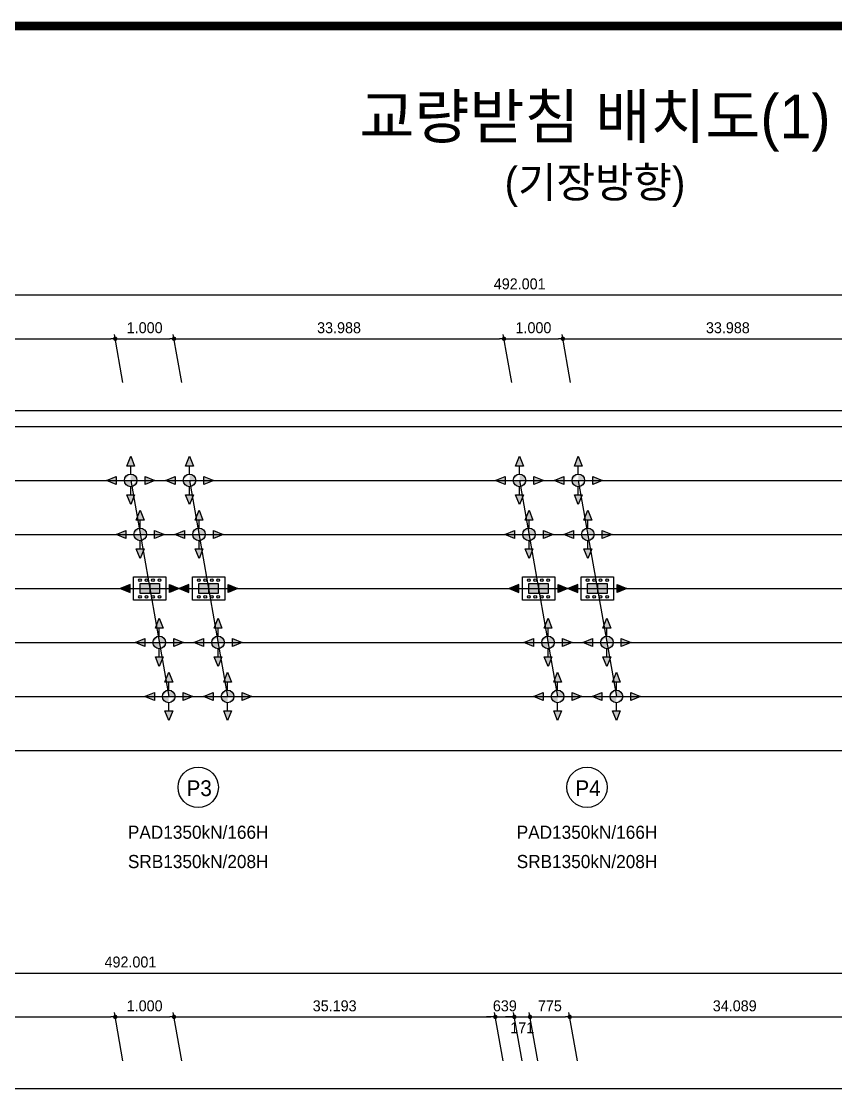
# Model space of a CAD drawing. Header units: feet. Extents: x 0 to 2523000, y 0 to 594000.
# Drawn here: x 1974160 to 2159869, y 329765 to 575000 of the extents above; entities that cross this region are included whole.
import ezdxf
from ezdxf.enums import TextEntityAlignment as Align

# ---------------------------------------------------------------- set-up
doc = ezdxf.new("R2010")
doc.units = ezdxf.units.FT
doc.header["$LTSCALE"] = 150
doc.header["$MEASUREMENT"] = 0
for name, color, linetype in [('CS-DIMS', 1, 'CONTINUOUS'), ('CS-MISC', 3, 'CONTINUOUS'), ('CS-TEXT', 3, 'CONTINUOUS'), ('CX-BORD', 3, 'CONTINUOUS'), ('CX-BORD-LIN1', 4, 'CONTINUOUS'), ('CX-BORD-LIN2', 3, 'CONTINUOUS'), ('CX-BORD-TEX2', 7, 'CONTINUOUS'), ('CX-BORD-TEX3', 6, 'CONTINUOUS')]:
    doc.layers.add(name, color=color, linetype=linetype)
doc.styles.add('A_STANDARD', font='')
doc.styles.add('TB_TEXT', font='')
doc.styles.add('TB_WBTXT', font='')
doc.styles.add('TB_WMTXT', font='')
doc.styles.get('A_STANDARD').set_extended_font_data('Dotum')
doc.styles.get('TB_TEXT').set_extended_font_data('Dotum')
doc.styles.get('TB_WBTXT').set_extended_font_data('Dotum')
doc.styles.get('TB_WMTXT').set_extended_font_data('DotumChe')

# ---------------------------------------------------------------- blocks, each defined once
blk = doc.blocks.new('CXBLKA1-KHCA')
at = {"layer": 'CX-BORD-LIN1', "const_width": 2}
blk.add_lwpolyline([(796, 0), (0, 0), (0, 554), (796, 554)], close=True, dxfattribs=at)
at = {"layer": 'CX-BORD-LIN1', "style": 'TB_TEXT'}
for tag, height, p in [('TR_RDAT5', 3.5, (317.5, 33)), ('TR_DGN5', 3.5, (451.12, 33)), ('TR_CHK5', 3.5, (491.12, 33)), ('TR_APP5', 3.5, (531.12, 33)), ('TR_RNUM5', 3, (285.11, 32.64)), ('TR_RNUM4', 3, (285.11, 26.64)), ('TR_RDAT4', 3.5, (317.5, 27)), ('TR_DGN4', 3.5, (451.12, 27)), ('TR_CHK4', 3.5, (491.12, 27)), ('TR_APP4', 3.5, (531.12, 27)), ('TR_RNUM3', 3, (285.11, 20.64)), ('TR_RDAT3', 3.5, (317.5, 21)), ('TR_DGN3', 3.5, (451.12, 21)), ('TR_CHK3', 3.5, (491.12, 21)), ('TR_APP3', 3.5, (531.12, 21)), ('TR_RNUM2', 3, (285.11, 14.64)), ('TR_RDAT2', 3.5, (317.5, 15)), ('TR_DGN2', 3.5, (451.12, 15)), ('TR_CHK2', 3.5, (491.12, 15)), ('TR_APP2', 3.5, (531.12, 15)), ('TR_RNUM1', 3, (285.11, 8.64)), ('TR_RDAT1', 3.5, (317.5, 9)), ('TR_DGN1', 3.5, (451.12, 9)), ('TR_CHK1', 3.5, (491.12, 9)), ('TR_APP1', 3.5, (531.12, 9))]:
    blk.add_attdef(tag, text='', height=height, dxfattribs=at).set_placement(p, align=Align.MIDDLE_CENTER)
for tag, p in [('TR_RCON5', (342.3, 33)), ('TR_RCON4', (342.3, 27)), ('TR_RCON3', (342.3, 21)), ('TR_RCON2', (342.3, 15)), ('TR_RCON1', (342.3, 9))]:
    blk.add_attdef(tag, text='', height=3.5, dxfattribs=at).set_placement(p, align=Align.MIDDLE_LEFT)
at = {"layer": 'CX-BORD-LIN2', "style": 'TB_TEXT'}
blk.add_attdef('TD_VERSION', text='', height=3, rotation=90, dxfattribs=at).set_placement((800.5, 48.01), align=Align.MIDDLE_CENTER)
at = {"layer": 'CX-BORD-TEX2', "style": 'TB_WMTXT'}
for tag, height, p in [('TB_CNAME', 5, (15.34, 531.83)), ('TB_CSCOP', 4, (16.63, 523.83))]:
    blk.add_attdef(tag, text='', height=height, dxfattribs=at).set_placement(p, align=Align.BOTTOM_LEFT)
at = {"layer": 'CX-BORD-TEX2', "style": 'TB_WBTXT'}
for tag, height, p in [('TB_MTITIL', 10, (398, 533.33)), ('TB_STITL', 7, (398, 518.33))]:
    blk.add_attdef(tag, text='', height=height, dxfattribs=at).set_placement(p, align=Align.MIDDLE_CENTER)
at = {"layer": 'CX-BORD-TEX3', "style": 'TB_TEXT'}
for tag, height, p in [('TD_LNDST', 4.5, (215, 31.5)), ('TD_DSECT', 4.5, (605.5, 31.5)), ('TD_DDIST', 4.5, (654.5, 31.5)), ('TD_DNAME_TOP', 4.5, (755, 27.96)), ('TD_DCOMP', 4.5, (215, 22.59)), ('TD_CSECT', 4.5, (605.5, 22.5)), ('TD_CDIST', 4.5, (654.5, 22.5)), ('TD_DNAME_MAIN', 4.5, (755, 21.47)), ('TD_CCOMP', 4.5, (215, 13.59)), ('TD_HSCAL', 4.5, (620.88, 13.75)), ('TD_VSCAL', 4.5, (656.86, 13.75)), ('TD_DNAME_BOT', 3, (755, 15.25)), ('TD_CNAME', 5, (65, 7.6)), ('TD_FIELD', 4.5, (180, 5.13)), ('TD_CSTEP', 4.5, (250.74, 5.13)), ('TD_DWGCODE', 4.5, (637, 4.79)), ('TD_DWGNO', 4.5, (755, 5))]:
    blk.add_attdef(tag, text='', height=height, dxfattribs=at).set_placement(p, align=Align.MIDDLE_CENTER)

msp = doc.modelspace()

# ---------------------------------------------------------------- hatches: boundary and pattern name
at = {"layer": 'CS-DIMS'}
for points in [[(1998929, 446553), (1996707, 445664), (1998929, 444775), (1998929, 445664)], [(2007905, 446553), (2010126, 445664), (2007905, 444775), (2007905, 445664)], [(2012348, 446553), (2010126, 445664), (2012348, 444775), (2012348, 445664)], [(2021324, 446553), (2023545, 445664), (2021324, 444775), (2021324, 445664)], [(2087633, 446553), (2085411, 445664), (2087633, 444775), (2087633, 445664)], [(2096609, 446553), (2098830, 445664), (2096609, 444775), (2096609, 445664)], [(2101052, 446553), (2098830, 445664), (2101052, 444775), (2101052, 445664)], [(2110028, 446553), (2112249, 445664), (2110028, 444775), (2110028, 445664)]]:
    msp.add_hatch(color=0, dxfattribs=at).paths.add_polyline_path(points)
at = {"layer": 'CS-MISC'}
h = msp.add_hatch(color=7, dxfattribs=at)
edge = h.paths.add_edge_path(flags=17)
edge.add_arc((1999072, 470304), 1435, 0, 360)
h.paths.add_polyline_path([(1998183, 467010), (1999961, 467010), (1999072, 464788)])
h.paths.add_polyline_path([(2002366, 469415), (2002366, 471193), (2004588, 470304)])
h.paths.add_polyline_path([(1995778, 471193), (1995778, 469415), (1993556, 470304)])
h.paths.add_polyline_path([(1999961, 473598), (1998183, 473598), (1999072, 475820)])
edge = h.paths.add_edge_path()
edge.add_line((2000507, 470304), (2002366, 470304))
edge.add_line((1995778, 470304), (1997637, 470304))
edge.add_line((1999072, 471739), (1999072, 473598))
edge.add_line((1999072, 467010), (1999072, 468869))
h = msp.add_hatch(color=7, dxfattribs=at)
edge = h.paths.add_edge_path(flags=17)
edge.add_arc((2012491, 470304), 1435, 0, 360)
h.paths.add_polyline_path([(2011602, 467010), (2013380, 467010), (2012491, 464788)])
h.paths.add_polyline_path([(2015785, 469415), (2015785, 471193), (2018007, 470304)])
h.paths.add_polyline_path([(2009197, 471193), (2009197, 469415), (2006975, 470304)])
h.paths.add_polyline_path([(2013380, 473598), (2011602, 473598), (2012491, 475820)])
edge = h.paths.add_edge_path()
edge.add_line((2013926, 470304), (2015785, 470304))
edge.add_line((2009197, 470304), (2011056, 470304))
edge.add_line((2012491, 471739), (2012491, 473598))
edge.add_line((2012491, 467010), (2012491, 468869))
h = msp.add_hatch(color=7, dxfattribs=at)
edge = h.paths.add_edge_path(flags=17)
edge.add_arc((2087776, 470304), 1435, 0, 360)
h.paths.add_polyline_path([(2086887, 467010), (2088665, 467010), (2087776, 464788)])
h.paths.add_polyline_path([(2091070, 469415), (2091070, 471193), (2093292, 470304)])
h.paths.add_polyline_path([(2084482, 471193), (2084482, 469415), (2082260, 470304)])
h.paths.add_polyline_path([(2088665, 473598), (2086887, 473598), (2087776, 475820)])
edge = h.paths.add_edge_path()
edge.add_line((2089211, 470304), (2091070, 470304))
edge.add_line((2084482, 470304), (2086341, 470304))
edge.add_line((2087776, 471739), (2087776, 473598))
edge.add_line((2087776, 467010), (2087776, 468869))
h = msp.add_hatch(color=7, dxfattribs=at)
edge = h.paths.add_edge_path(flags=17)
edge.add_arc((2101195, 470304), 1435, 0, 360)
h.paths.add_polyline_path([(2100306, 467010), (2102084, 467010), (2101195, 464788)])
h.paths.add_polyline_path([(2104489, 469415), (2104489, 471193), (2106711, 470304)])
h.paths.add_polyline_path([(2097901, 471193), (2097901, 469415), (2095679, 470304)])
h.paths.add_polyline_path([(2102084, 473598), (2100306, 473598), (2101195, 475820)])
edge = h.paths.add_edge_path()
edge.add_line((2102630, 470304), (2104489, 470304))
edge.add_line((2097901, 470304), (2099760, 470304))
edge.add_line((2101195, 471739), (2101195, 473598))
edge.add_line((2101195, 467010), (2101195, 468869))
h = msp.add_hatch(color=7, dxfattribs=at)
edge = h.paths.add_edge_path(flags=17)
edge.add_arc((2001244, 457984), 1435, 0, 360)
h.paths.add_polyline_path([(2000356, 454690), (2002133, 454690), (2001244, 452468)])
h.paths.add_polyline_path([(2004538, 457095), (2004538, 458873), (2006760, 457984)])
h.paths.add_polyline_path([(1997950, 458873), (1997950, 457095), (1995729, 457984)])
h.paths.add_polyline_path([(2002133, 461278), (2000356, 461278), (2001244, 463500)])
edge = h.paths.add_edge_path()
edge.add_line((2002679, 457984), (2004538, 457984))
edge.add_line((1997950, 457984), (1999810, 457984))
edge.add_line((2001244, 459419), (2001244, 461278))
edge.add_line((2001244, 454690), (2001244, 456549))
h = msp.add_hatch(color=7, dxfattribs=at)
edge = h.paths.add_edge_path(flags=17)
edge.add_arc((2014663, 457984), 1435, 0, 360)
h.paths.add_polyline_path([(2013775, 454690), (2015552, 454690), (2014663, 452468)])
h.paths.add_polyline_path([(2017957, 457095), (2017957, 458873), (2020179, 457984)])
h.paths.add_polyline_path([(2011369, 458873), (2011369, 457095), (2009148, 457984)])
h.paths.add_polyline_path([(2015552, 461278), (2013775, 461278), (2014663, 463500)])
edge = h.paths.add_edge_path()
edge.add_line((2016098, 457984), (2017957, 457984))
edge.add_line((2011369, 457984), (2013229, 457984))
edge.add_line((2014663, 459419), (2014663, 461278))
edge.add_line((2014663, 454690), (2014663, 456549))
h = msp.add_hatch(color=7, dxfattribs=at)
edge = h.paths.add_edge_path(flags=17)
edge.add_arc((2089948, 457984), 1435, 0, 360)
h.paths.add_polyline_path([(2089060, 454690), (2090837, 454690), (2089948, 452468)])
h.paths.add_polyline_path([(2093242, 457095), (2093242, 458873), (2095464, 457984)])
h.paths.add_polyline_path([(2086654, 458873), (2086654, 457095), (2084433, 457984)])
h.paths.add_polyline_path([(2090837, 461278), (2089060, 461278), (2089948, 463500)])
edge = h.paths.add_edge_path()
edge.add_line((2091383, 457984), (2093242, 457984))
edge.add_line((2086654, 457984), (2088514, 457984))
edge.add_line((2089948, 459419), (2089948, 461278))
edge.add_line((2089948, 454690), (2089948, 456549))
h = msp.add_hatch(color=7, dxfattribs=at)
edge = h.paths.add_edge_path(flags=17)
edge.add_arc((2103367, 457984), 1435, 0, 360)
h.paths.add_polyline_path([(2102479, 454690), (2104256, 454690), (2103367, 452468)])
h.paths.add_polyline_path([(2106661, 457095), (2106661, 458873), (2108883, 457984)])
h.paths.add_polyline_path([(2100073, 458873), (2100073, 457095), (2097852, 457984)])
h.paths.add_polyline_path([(2104256, 461278), (2102479, 461278), (2103367, 463500)])
edge = h.paths.add_edge_path()
edge.add_line((2104802, 457984), (2106661, 457984))
edge.add_line((2100073, 457984), (2101933, 457984))
edge.add_line((2103367, 459419), (2103367, 461278))
edge.add_line((2103367, 454690), (2103367, 456549))
h = msp.add_hatch(color=7, dxfattribs=at)
h.paths.add_polyline_path([(2001516, 447565, 1), (2000882, 447565, 1)])
h.paths.add_polyline_path([(2002994, 447565, 1), (2002361, 447565, 1)])
h.paths.add_polyline_path([(2004473, 447565, 1), (2003839, 447565, 1)])
h.paths.add_polyline_path([(2005317, 447565, 1), (2005951, 447565, 1)])
h.paths.add_polyline_path([(2001516, 443763, 1), (2000882, 443763, 1)])
h.paths.add_polyline_path([(2002994, 443763, 1), (2002361, 443763, 1)])
h.paths.add_polyline_path([(2004473, 443763, 1), (2003839, 443763, 1)])
h.paths.add_polyline_path([(2005951, 443763, 1), (2005317, 443763, 1)])
h.paths.add_polyline_path([(2005634, 444502), (2005634, 446826), (2001199, 446826), (2001199, 444502)])
h = msp.add_hatch(color=7, dxfattribs=at)
h.paths.add_polyline_path([(2014935, 447565, 1), (2014301, 447565, 1)])
h.paths.add_polyline_path([(2016413, 447565, 1), (2015780, 447565, 1)])
h.paths.add_polyline_path([(2017892, 447565, 1), (2017258, 447565, 1)])
h.paths.add_polyline_path([(2018736, 447565, 1), (2019370, 447565, 1)])
h.paths.add_polyline_path([(2014935, 443763, 1), (2014301, 443763, 1)])
h.paths.add_polyline_path([(2016413, 443763, 1), (2015780, 443763, 1)])
h.paths.add_polyline_path([(2017892, 443763, 1), (2017258, 443763, 1)])
h.paths.add_polyline_path([(2019370, 443763, 1), (2018736, 443763, 1)])
h.paths.add_polyline_path([(2019053, 444502), (2019053, 446826), (2014618, 446826), (2014618, 444502)])
h = msp.add_hatch(color=7, dxfattribs=at)
h.paths.add_polyline_path([(2090220, 447565, 1), (2089586, 447565, 1)])
h.paths.add_polyline_path([(2091698, 447565, 1), (2091065, 447565, 1)])
h.paths.add_polyline_path([(2093177, 447565, 1), (2092543, 447565, 1)])
h.paths.add_polyline_path([(2094021, 447565, 1), (2094655, 447565, 1)])
h.paths.add_polyline_path([(2090220, 443763, 1), (2089586, 443763, 1)])
h.paths.add_polyline_path([(2091698, 443763, 1), (2091065, 443763, 1)])
h.paths.add_polyline_path([(2093177, 443763, 1), (2092543, 443763, 1)])
h.paths.add_polyline_path([(2094655, 443763, 1), (2094021, 443763, 1)])
h.paths.add_polyline_path([(2094338, 444502), (2094338, 446826), (2089903, 446826), (2089903, 444502)])
h = msp.add_hatch(color=7, dxfattribs=at)
h.paths.add_polyline_path([(2103639, 447565, 1), (2103005, 447565, 1)])
h.paths.add_polyline_path([(2105117, 447565, 1), (2104484, 447565, 1)])
h.paths.add_polyline_path([(2106596, 447565, 1), (2105962, 447565, 1)])
h.paths.add_polyline_path([(2107440, 447565, 1), (2108074, 447565, 1)])
h.paths.add_polyline_path([(2103639, 443763, 1), (2103005, 443763, 1)])
h.paths.add_polyline_path([(2105117, 443763, 1), (2104484, 443763, 1)])
h.paths.add_polyline_path([(2106596, 443763, 1), (2105962, 443763, 1)])
h.paths.add_polyline_path([(2108074, 443763, 1), (2107440, 443763, 1)])
h.paths.add_polyline_path([(2107757, 444502), (2107757, 446826), (2103322, 446826), (2103322, 444502)])
h = msp.add_hatch(color=7, dxfattribs=at)
edge = h.paths.add_edge_path(flags=17)
edge.add_arc((2005589, 433344), 1435, 0, 360)
h.paths.add_polyline_path([(2004700, 430050), (2006478, 430050), (2005589, 427828)])
h.paths.add_polyline_path([(2008883, 432455), (2008883, 434233), (2011105, 433344)])
h.paths.add_polyline_path([(2002295, 434233), (2002295, 432455), (2000073, 433344)])
h.paths.add_polyline_path([(2006478, 436638), (2004700, 436638), (2005589, 438860)])
edge = h.paths.add_edge_path()
edge.add_line((2007024, 433344), (2008883, 433344))
edge.add_line((2002295, 433344), (2004154, 433344))
edge.add_line((2005589, 434779), (2005589, 436638))
edge.add_line((2005589, 430050), (2005589, 431909))
h = msp.add_hatch(color=7, dxfattribs=at)
edge = h.paths.add_edge_path(flags=17)
edge.add_arc((2019008, 433344), 1435, 0, 360)
h.paths.add_polyline_path([(2018119, 430050), (2019897, 430050), (2019008, 427828)])
h.paths.add_polyline_path([(2022302, 432455), (2022302, 434233), (2024524, 433344)])
h.paths.add_polyline_path([(2015714, 434233), (2015714, 432455), (2013492, 433344)])
h.paths.add_polyline_path([(2019897, 436638), (2018119, 436638), (2019008, 438860)])
edge = h.paths.add_edge_path()
edge.add_line((2020443, 433344), (2022302, 433344))
edge.add_line((2015714, 433344), (2017573, 433344))
edge.add_line((2019008, 434779), (2019008, 436638))
edge.add_line((2019008, 430050), (2019008, 431909))
h = msp.add_hatch(color=7, dxfattribs=at)
edge = h.paths.add_edge_path(flags=17)
edge.add_arc((2094293, 433344), 1435, 0, 360)
h.paths.add_polyline_path([(2093404, 430050), (2095182, 430050), (2094293, 427828)])
h.paths.add_polyline_path([(2097587, 432455), (2097587, 434233), (2099809, 433344)])
h.paths.add_polyline_path([(2090999, 434233), (2090999, 432455), (2088777, 433344)])
h.paths.add_polyline_path([(2095182, 436638), (2093404, 436638), (2094293, 438860)])
edge = h.paths.add_edge_path()
edge.add_line((2095728, 433344), (2097587, 433344))
edge.add_line((2090999, 433344), (2092858, 433344))
edge.add_line((2094293, 434779), (2094293, 436638))
edge.add_line((2094293, 430050), (2094293, 431909))
h = msp.add_hatch(color=7, dxfattribs=at)
edge = h.paths.add_edge_path(flags=17)
edge.add_arc((2107712, 433344), 1435, 0, 360)
h.paths.add_polyline_path([(2106823, 430050), (2108601, 430050), (2107712, 427828)])
h.paths.add_polyline_path([(2111006, 432455), (2111006, 434233), (2113228, 433344)])
h.paths.add_polyline_path([(2104418, 434233), (2104418, 432455), (2102196, 433344)])
h.paths.add_polyline_path([(2108601, 436638), (2106823, 436638), (2107712, 438860)])
edge = h.paths.add_edge_path()
edge.add_line((2109147, 433344), (2111006, 433344))
edge.add_line((2104418, 433344), (2106277, 433344))
edge.add_line((2107712, 434779), (2107712, 436638))
edge.add_line((2107712, 430050), (2107712, 431909))
h = msp.add_hatch(color=7, dxfattribs=at)
edge = h.paths.add_edge_path(flags=17)
edge.add_arc((2007761, 421024), 1435, 0, 360)
h.paths.add_polyline_path([(2006873, 417730), (2008650, 417730), (2007761, 415508)])
h.paths.add_polyline_path([(2011056, 420135), (2011056, 421913), (2013277, 421024)])
h.paths.add_polyline_path([(2004467, 421913), (2004467, 420135), (2002246, 421024)])
h.paths.add_polyline_path([(2008650, 424318), (2006873, 424318), (2007761, 426540)])
edge = h.paths.add_edge_path()
edge.add_line((2009196, 421024), (2011056, 421024))
edge.add_line((2004467, 421024), (2006327, 421024))
edge.add_line((2007761, 422459), (2007761, 424318))
edge.add_line((2007761, 417730), (2007761, 419589))
h = msp.add_hatch(color=7, dxfattribs=at)
edge = h.paths.add_edge_path(flags=17)
edge.add_arc((2021180, 421024), 1435, 0, 360)
h.paths.add_polyline_path([(2020292, 417730), (2022069, 417730), (2021180, 415508)])
h.paths.add_polyline_path([(2024474, 420135), (2024474, 421913), (2026696, 421024)])
h.paths.add_polyline_path([(2017886, 421913), (2017886, 420135), (2015665, 421024)])
h.paths.add_polyline_path([(2022069, 424318), (2020292, 424318), (2021180, 426540)])
edge = h.paths.add_edge_path()
edge.add_line((2022615, 421024), (2024474, 421024))
edge.add_line((2017886, 421024), (2019746, 421024))
edge.add_line((2021180, 422459), (2021180, 424318))
edge.add_line((2021180, 417730), (2021180, 419589))
h = msp.add_hatch(color=7, dxfattribs=at)
edge = h.paths.add_edge_path(flags=17)
edge.add_arc((2096465, 421024), 1435, 0, 360)
h.paths.add_polyline_path([(2095577, 417730), (2097354, 417730), (2096465, 415508)])
h.paths.add_polyline_path([(2099760, 420135), (2099760, 421913), (2101981, 421024)])
h.paths.add_polyline_path([(2093171, 421913), (2093171, 420135), (2090950, 421024)])
h.paths.add_polyline_path([(2097354, 424318), (2095577, 424318), (2096465, 426540)])
edge = h.paths.add_edge_path()
edge.add_line((2097900, 421024), (2099760, 421024))
edge.add_line((2093171, 421024), (2095031, 421024))
edge.add_line((2096465, 422459), (2096465, 424318))
edge.add_line((2096465, 417730), (2096465, 419589))
h = msp.add_hatch(color=7, dxfattribs=at)
edge = h.paths.add_edge_path(flags=17)
edge.add_arc((2109884, 421024), 1435, 0, 360)
h.paths.add_polyline_path([(2108996, 417730), (2110773, 417730), (2109884, 415508)])
h.paths.add_polyline_path([(2113178, 420135), (2113178, 421913), (2115400, 421024)])
h.paths.add_polyline_path([(2106590, 421913), (2106590, 420135), (2104369, 421024)])
h.paths.add_polyline_path([(2110773, 424318), (2108996, 424318), (2109884, 426540)])
edge = h.paths.add_edge_path()
edge.add_line((2111319, 421024), (2113178, 421024))
edge.add_line((2106590, 421024), (2108450, 421024))
edge.add_line((2109884, 422459), (2109884, 424318))
edge.add_line((2109884, 417730), (2109884, 419589))

# ---------------------------------------------------------------- linework, layer by layer
at = {"layer": 'CS-DIMS', "color": 1}
for p, q in [((1728101, 512624), (2448537, 512624)), ((1997309, 492624), (1995369, 503624)), ((1997309, 492624), (1995369, 503624)), ((2010728, 492624), (2008788, 503624)), ((2010728, 492624), (2008788, 503624)), ((2086013, 492624), (2084073, 503624)), ((2086013, 492624), (2084073, 503624)), ((2099432, 492624), (2097492, 503624)), ((2099432, 492624), (2097492, 503624)), ((1921260, 502624), (1994545, 502624)), ((1996545, 502624), (2007964, 502624)), ((2009964, 502624), (2083249, 502624)), ((2085249, 502624), (2096668, 502624)), ((2098668, 502624), (2171953, 502624)), ((1728616, 486292), (2456308, 486292)), ((1730035, 357930), (2266995, 357930)), ((1997309, 337930), (1995369, 348930)), ((1997309, 337930), (1995369, 348930)), ((2010728, 337930), (2008788, 348930)), ((2010728, 337930), (2008788, 348930)), ((2084013, 337930), (2082073, 348930)), ((2084013, 337930), (2082073, 348930)), ((2088378, 337930), (2086438, 348930)), ((2088378, 337930), (2086438, 348930)), ((2091951, 337930), (2090011, 348930)), ((2091951, 337930), (2090011, 348930)), ((2101001, 337930), (2099061, 348930)), ((2101001, 337930), (2099061, 348930)), ((1921260, 347930), (1994545, 347930)), ((1996545, 347930), (2007964, 347930)), ((2009964, 347930), (2081249, 347930)), ((2081249, 347930), (2080249, 347930)), ((2082249, 347930), (2086614, 347930)), ((2085614, 347930), (2084614, 347930)), ((2086614, 347930), (2090187, 347930)), ((2087614, 347930), (2088614, 347930)), ((2091187, 347930), (2092187, 347930)), ((2091187, 347930), (2098237, 347930)), ((2100237, 347930), (2173522, 347930)), ((1732368, 331599), (2276542, 331599))]:
    msp.add_line(p, q, dxfattribs=at)
at = {"layer": 'CS-DIMS'}
for p, q in [((1995545, 502624), (1994545, 502624)), ((1995545, 502624), (1996545, 502624)), ((2008964, 502624), (2007964, 502624)), ((2008964, 502624), (2009964, 502624)), ((2084249, 502624), (2083249, 502624)), ((2084249, 502624), (2085249, 502624)), ((2097668, 502624), (2096668, 502624)), ((2097668, 502624), (2098668, 502624)), ((1995545, 347930), (1994545, 347930)), ((1995545, 347930), (1996545, 347930)), ((2008964, 347930), (2007964, 347930)), ((2008964, 347930), (2009964, 347930)), ((2082249, 347930), (2081249, 347930)), ((2082249, 347930), (2081249, 347930)), ((2086614, 347930), (2085614, 347930)), ((2086614, 347930), (2087614, 347930)), ((2090187, 347930), (2091187, 347930)), ((2090187, 347930), (2091187, 347930)), ((2099237, 347930), (2098237, 347930)), ((2099237, 347930), (2100237, 347930))]:
    msp.add_line(p, q, dxfattribs=at)
at = {"layer": 'CS-DIMS', "ltscale": 0.5}
for p, q in [((1746379, 470304), (2176480, 470304)), ((1999072, 470304), (2007761, 421024)), ((2012491, 470304), (2021180, 421024)), ((2087776, 470304), (2096465, 421024)), ((2101195, 470304), (2109884, 421024)), ((1755068, 457984), (2178652, 457984)), ((1755068, 445664), (2180825, 445664)), ((1755068, 433344), (2182997, 433344)), ((1755068, 421024), (2185169, 421024))]:
    msp.add_line(p, q, dxfattribs=at)
at = {"layer": 'CS-DIMS', "color": 0}
for p, q in [((1998929, 446553), (1996707, 445664)), ((1998929, 445664), (1998929, 446553)), ((2007905, 445664), (2007905, 446553)), ((2007905, 446553), (2010126, 445664)), ((2012348, 446553), (2010126, 445664)), ((2012348, 445664), (2012348, 446553)), ((2021324, 445664), (2021324, 446553)), ((2021324, 446553), (2023545, 445664)), ((2087633, 446553), (2085411, 445664)), ((2087633, 445664), (2087633, 446553)), ((2096609, 445664), (2096609, 446553)), ((2096609, 446553), (2098830, 445664)), ((2101052, 446553), (2098830, 445664)), ((2101052, 445664), (2101052, 446553)), ((2110028, 445664), (2110028, 446553)), ((2110028, 446553), (2112249, 445664)), ((1996707, 445664), (1998929, 444775)), ((1998929, 445664), (1999721, 445664)), ((1998929, 444775), (1998929, 445664)), ((2007113, 445664), (2007905, 445664)), ((2010126, 445664), (2007905, 444775)), ((2007905, 444775), (2007905, 445664)), ((2010126, 445664), (2012348, 444775)), ((2012348, 445664), (2013140, 445664)), ((2012348, 444775), (2012348, 445664)), ((2020532, 445664), (2021324, 445664)), ((2023545, 445664), (2021324, 444775)), ((2021324, 444775), (2021324, 445664)), ((2085411, 445664), (2087633, 444775)), ((2087633, 445664), (2088425, 445664)), ((2087633, 444775), (2087633, 445664)), ((2095817, 445664), (2096609, 445664)), ((2098830, 445664), (2096609, 444775)), ((2096609, 444775), (2096609, 445664)), ((2098830, 445664), (2101052, 444775)), ((2101052, 445664), (2101844, 445664)), ((2101052, 444775), (2101052, 445664)), ((2109236, 445664), (2110028, 445664)), ((2112249, 445664), (2110028, 444775)), ((2110028, 444775), (2110028, 445664))]:
    msp.add_line(p, q, dxfattribs=at)
at = {"layer": 'CS-DIMS', "const_width": 500}
for points in [[(1995795, 502624, 1), (1995295, 502624, 1)], [(1995295, 502624, 1), (1995795, 502624, 1)], [(2009214, 502624, 1), (2008714, 502624, 1)], [(2008714, 502624, 1), (2009214, 502624, 1)], [(2084499, 502624, 1), (2083999, 502624, 1)], [(2083999, 502624, 1), (2084499, 502624, 1)], [(2097918, 502624, 1), (2097418, 502624, 1)], [(2097418, 502624, 1), (2097918, 502624, 1)], [(1995795, 347930, 1), (1995295, 347930, 1)], [(1995295, 347930, 1), (1995795, 347930, 1)], [(2009214, 347930, 1), (2008714, 347930, 1)], [(2008714, 347930, 1), (2009214, 347930, 1)], [(2081999, 347930, 1), (2082499, 347930, 1)], [(2081999, 347930, 1), (2082499, 347930, 1)], [(2086364, 347930, 1), (2086864, 347930, 1)], [(2086864, 347930, 1), (2086364, 347930, 1)], [(2090437, 347930, 1), (2089937, 347930, 1)], [(2090437, 347930, 1), (2089937, 347930, 1)], [(2098987, 347930, 1), (2099487, 347930, 1)], [(2099487, 347930, 1), (2098987, 347930, 1)]]:
    msp.add_lwpolyline(points, format="xyb", close=True, dxfattribs=at)
at = {"layer": 'CS-MISC', "color": 7}
for p, q in [((1735325, 482624), (2181775, 482624)), ((1999721, 448304), (2007113, 448304)), ((1999721, 443024), (1999721, 448304)), ((2001199, 446826), (2005634, 446826)), ((2001199, 444502), (2001199, 446826)), ((2003417, 446826), (2003417, 444502)), ((2005634, 446826), (2005634, 444502)), ((2007113, 448304), (2007113, 443024)), ((2013140, 448304), (2020532, 448304)), ((2013140, 443024), (2013140, 448304)), ((2014618, 446826), (2019053, 446826)), ((2014618, 444502), (2014618, 446826)), ((2016836, 446826), (2016836, 444502)), ((2019053, 446826), (2019053, 444502)), ((2020532, 448304), (2020532, 443024)), ((2088425, 448304), (2095817, 448304)), ((2088425, 443024), (2088425, 448304)), ((2089903, 446826), (2094338, 446826)), ((2089903, 444502), (2089903, 446826)), ((2092121, 446826), (2092121, 444502)), ((2094338, 446826), (2094338, 444502)), ((2095817, 448304), (2095817, 443024)), ((2101844, 448304), (2109236, 448304)), ((2101844, 443024), (2101844, 448304)), ((2103322, 446826), (2107757, 446826)), ((2103322, 444502), (2103322, 446826)), ((2105540, 446826), (2105540, 444502)), ((2107757, 446826), (2107757, 444502)), ((2109236, 448304), (2109236, 443024)), ((2005634, 444502), (2001199, 444502)), ((2019053, 444502), (2014618, 444502)), ((2094338, 444502), (2089903, 444502)), ((2107757, 444502), (2103322, 444502)), ((2007113, 443024), (1999721, 443024)), ((2020532, 443024), (2013140, 443024)), ((2095817, 443024), (2088425, 443024)), ((2109236, 443024), (2101844, 443024)), ((1748359, 408704), (2194809, 408704))]:
    msp.add_line(p, q, dxfattribs=at)
at = {"layer": 'CS-MISC', "color": 2}
for points in [[(1999961, 473598), (1998183, 473598), (1999072, 475820)], [(2013380, 473598), (2011602, 473598), (2012491, 475820)], [(2088665, 473598), (2086887, 473598), (2087776, 475820)], [(2102084, 473598), (2100306, 473598), (2101195, 475820)], [(2002366, 469415), (2002366, 471193), (2004588, 470304)], [(2015785, 469415), (2015785, 471193), (2018007, 470304)], [(2091070, 469415), (2091070, 471193), (2093292, 470304)], [(2104489, 469415), (2104489, 471193), (2106711, 470304)], [(2002133, 461278), (2000356, 461278), (2001244, 463500)], [(2015552, 461278), (2013775, 461278), (2014663, 463500)], [(2090837, 461278), (2089060, 461278), (2089948, 463500)], [(2104256, 461278), (2102479, 461278), (2103367, 463500)], [(2004538, 457095), (2004538, 458873), (2006760, 457984)], [(2017957, 457095), (2017957, 458873), (2020179, 457984)], [(2093242, 457095), (2093242, 458873), (2095464, 457984)], [(2106661, 457095), (2106661, 458873), (2108883, 457984)], [(2006478, 436638), (2004700, 436638), (2005589, 438860)], [(2019897, 436638), (2018119, 436638), (2019008, 438860)], [(2095182, 436638), (2093404, 436638), (2094293, 438860)], [(2108601, 436638), (2106823, 436638), (2107712, 438860)], [(2008883, 432455), (2008883, 434233), (2011105, 433344)], [(2022302, 432455), (2022302, 434233), (2024524, 433344)], [(2097587, 432455), (2097587, 434233), (2099809, 433344)], [(2111006, 432455), (2111006, 434233), (2113228, 433344)], [(2008650, 424318), (2006873, 424318), (2007761, 426540)], [(2022069, 424318), (2020292, 424318), (2021180, 426540)], [(2097354, 424318), (2095577, 424318), (2096465, 426540)], [(2110773, 424318), (2108996, 424318), (2109884, 426540)], [(2011056, 420135), (2011056, 421913), (2013277, 421024)], [(2024474, 420135), (2024474, 421913), (2026696, 421024)], [(2099760, 420135), (2099760, 421913), (2101981, 421024)], [(2113178, 420135), (2113178, 421913), (2115400, 421024)]]:
    msp.add_lwpolyline(points, close=True, dxfattribs=at)
at = {"layer": 'CS-MISC', "color": 7}
for points in [[(1999072, 471739), (1999072, 473598)], [(2012491, 471739), (2012491, 473598)], [(2087776, 471739), (2087776, 473598)], [(2101195, 471739), (2101195, 473598)], [(1995778, 470304), (1997637, 470304)], [(1999072, 467010), (1999072, 468869)], [(2000507, 470304), (2002366, 470304)], [(2009197, 470304), (2011056, 470304)], [(2012491, 467010), (2012491, 468869)], [(2013926, 470304), (2015785, 470304)], [(2084482, 470304), (2086341, 470304)], [(2087776, 467010), (2087776, 468869)], [(2089211, 470304), (2091070, 470304)], [(2097901, 470304), (2099760, 470304)], [(2101195, 467010), (2101195, 468869)], [(2102630, 470304), (2104489, 470304)], [(2001244, 459419), (2001244, 461278)], [(2014663, 459419), (2014663, 461278)], [(2089948, 459419), (2089948, 461278)], [(2103367, 459419), (2103367, 461278)], [(1997950, 457984), (1999810, 457984)], [(2001244, 454690), (2001244, 456549)], [(2002679, 457984), (2004538, 457984)], [(2011369, 457984), (2013229, 457984)], [(2014663, 454690), (2014663, 456549)], [(2016098, 457984), (2017957, 457984)], [(2086654, 457984), (2088514, 457984)], [(2089948, 454690), (2089948, 456549)], [(2091383, 457984), (2093242, 457984)], [(2100073, 457984), (2101933, 457984)], [(2103367, 454690), (2103367, 456549)], [(2104802, 457984), (2106661, 457984)], [(2005589, 434779), (2005589, 436638)], [(2019008, 434779), (2019008, 436638)], [(2094293, 434779), (2094293, 436638)], [(2107712, 434779), (2107712, 436638)], [(2002295, 433344), (2004154, 433344)], [(2005589, 430050), (2005589, 431909)], [(2007024, 433344), (2008883, 433344)], [(2015714, 433344), (2017573, 433344)], [(2019008, 430050), (2019008, 431909)], [(2020443, 433344), (2022302, 433344)], [(2090999, 433344), (2092858, 433344)], [(2094293, 430050), (2094293, 431909)], [(2095728, 433344), (2097587, 433344)], [(2104418, 433344), (2106277, 433344)], [(2107712, 430050), (2107712, 431909)], [(2109147, 433344), (2111006, 433344)], [(2007761, 422459), (2007761, 424318)], [(2021180, 422459), (2021180, 424318)], [(2096465, 422459), (2096465, 424318)], [(2109884, 422459), (2109884, 424318)], [(2004467, 421024), (2006327, 421024)], [(2007761, 417730), (2007761, 419589)], [(2009196, 421024), (2011056, 421024)], [(2017886, 421024), (2019746, 421024)], [(2021180, 417730), (2021180, 419589)], [(2022615, 421024), (2024474, 421024)], [(2093171, 421024), (2095031, 421024)], [(2096465, 417730), (2096465, 419589)], [(2097900, 421024), (2099760, 421024)], [(2106590, 421024), (2108450, 421024)], [(2109884, 417730), (2109884, 419589)], [(2111319, 421024), (2113178, 421024)]]:
    msp.add_lwpolyline(points, dxfattribs=at)
for points in [[(1995778, 471193), (1995778, 469415), (1993556, 470304)], [(2009197, 471193), (2009197, 469415), (2006975, 470304)], [(2084482, 471193), (2084482, 469415), (2082260, 470304)], [(2097901, 471193), (2097901, 469415), (2095679, 470304)], [(1998183, 467010), (1999961, 467010), (1999072, 464788)], [(2011602, 467010), (2013380, 467010), (2012491, 464788)], [(2086887, 467010), (2088665, 467010), (2087776, 464788)], [(2100306, 467010), (2102084, 467010), (2101195, 464788)], [(1997950, 458873), (1997950, 457095), (1995729, 457984)], [(2011369, 458873), (2011369, 457095), (2009148, 457984)], [(2086654, 458873), (2086654, 457095), (2084433, 457984)], [(2100073, 458873), (2100073, 457095), (2097852, 457984)], [(2000356, 454690), (2002133, 454690), (2001244, 452468)], [(2013775, 454690), (2015552, 454690), (2014663, 452468)], [(2089060, 454690), (2090837, 454690), (2089948, 452468)], [(2102479, 454690), (2104256, 454690), (2103367, 452468)], [(2002295, 434233), (2002295, 432455), (2000073, 433344)], [(2015714, 434233), (2015714, 432455), (2013492, 433344)], [(2090999, 434233), (2090999, 432455), (2088777, 433344)], [(2104418, 434233), (2104418, 432455), (2102196, 433344)], [(2004700, 430050), (2006478, 430050), (2005589, 427828)], [(2018119, 430050), (2019897, 430050), (2019008, 427828)], [(2093404, 430050), (2095182, 430050), (2094293, 427828)], [(2106823, 430050), (2108601, 430050), (2107712, 427828)], [(2004467, 421913), (2004467, 420135), (2002246, 421024)], [(2017886, 421913), (2017886, 420135), (2015665, 421024)], [(2093171, 421913), (2093171, 420135), (2090950, 421024)], [(2106590, 421913), (2106590, 420135), (2104369, 421024)], [(2006873, 417730), (2008650, 417730), (2007761, 415508)], [(2020292, 417730), (2022069, 417730), (2021180, 415508)], [(2095577, 417730), (2097354, 417730), (2096465, 415508)], [(2108996, 417730), (2110773, 417730), (2109884, 415508)]]:
    msp.add_lwpolyline(points, close=True, dxfattribs=at)
for centre, radius in [((1999072, 470304), 1435), ((2012491, 470304), 1435), ((2087776, 470304), 1435), ((2101195, 470304), 1435), ((2001244, 457984), 1435), ((2014663, 457984), 1435), ((2089948, 457984), 1435), ((2103367, 457984), 1435), ((2001199, 447565), 317), ((2002677, 447565), 317), ((2004156, 447565), 317), ((2005634, 447565), 317), ((2014618, 447565), 317), ((2016096, 447565), 317), ((2017575, 447565), 317), ((2019053, 447565), 317), ((2089903, 447565), 317), ((2091381, 447565), 317), ((2092860, 447565), 317), ((2094338, 447565), 317), ((2103322, 447565), 317), ((2104800, 447565), 317), ((2106279, 447565), 317), ((2107757, 447565), 317), ((2001199, 443763), 317), ((2002677, 443763), 317), ((2004156, 443763), 317), ((2005634, 443763), 317), ((2014618, 443763), 317), ((2016096, 443763), 317), ((2017575, 443763), 317), ((2019053, 443763), 317), ((2089903, 443763), 317), ((2091381, 443763), 317), ((2092860, 443763), 317), ((2094338, 443763), 317), ((2103322, 443763), 317), ((2104800, 443763), 317), ((2106279, 443763), 317), ((2107757, 443763), 317), ((2005589, 433344), 1435), ((2019008, 433344), 1435), ((2094293, 433344), 1435), ((2107712, 433344), 1435), ((2007761, 421024), 1435), ((2021180, 421024), 1435), ((2096465, 421024), 1435), ((2109884, 421024), 1435)]:
    msp.add_circle(centre, radius, dxfattribs=at)
at = {"layer": 'CS-TEXT', "color": 7}
for centre in [(2014471, 400304), (2103175, 400304)]:
    msp.add_circle(centre, 4606, dxfattribs=at)

# ---------------------------------------------------------------- block references
at = {"layer": 'CX-BORD'}
ref = msp.add_blockref('CXBLKA1-KHCA', (1707000, 20000), dxfattribs=dict(at, xscale=1000, yscale=1000, zscale=1000))
ref.add_attrib('TB_MTITIL', '교량받침 배치도(1)', dxfattribs={"layer": 'CX-BORD-TEX2', "height": 10000, "rotation": 0, "style": 'TB_WBTXT'}).set_placement((2105000, 553326), align=Align.MIDDLE_CENTER)
ref.add_attrib('TB_STITL', '(기장방향)', dxfattribs={"layer": 'CX-BORD-TEX2', "height": 7000, "rotation": 0, "style": 'TB_WBTXT'}).set_placement((2105000, 538326), align=Align.MIDDLE_CENTER)

# ---------------------------------------------------------------- texts
at = {"layer": 'CS-DIMS', "color": 3, "char_height": 2500, "attachment_point": 5, "style": 'TB_TEXT'}
for s, insert in [('492.001', (2087819, 515126)), ('\\A1;1.000', (2002255, 505126)), ('\\A1;33.988', (2046607, 505126)), ('\\A1;1.000', (2090959, 505126)), ('\\A1;33.988', (2135311, 505126)), ('492.001', (1999015, 360432)), ('\\A1;1.000', (2002255, 350432)), ('\\A1;35.193', (2045607, 350432)), ('\\A1;639', (2084432, 350432)), ('\\A1;775', (2094712, 350432)), ('\\A1;34.089', (2136880, 350432)), ('\\A1;171', (2088401, 345430))]:
    msp.add_mtext(s, dxfattribs=dict(at, insert=insert))
at = {"layer": 'CS-TEXT', "color": 7, "style": 'A_STANDARD'}
for s, height, p in [('P3', 3600, (2014698, 400093)), ('P4', 3600, (2103402, 400093)), ('PAD1350kN/166H', 3000, (2014471, 390048)), ('PAD1350kN/166H', 3000, (2103175, 390048)), ('SRB1350kN/208H', 3000, (2014471, 383365)), ('SRB1350kN/208H', 3000, (2103175, 383365))]:
    msp.add_text(s, height=height, dxfattribs=at).set_placement(p, align=Align.MIDDLE_CENTER)

doc.saveas('drawing.dxf')
